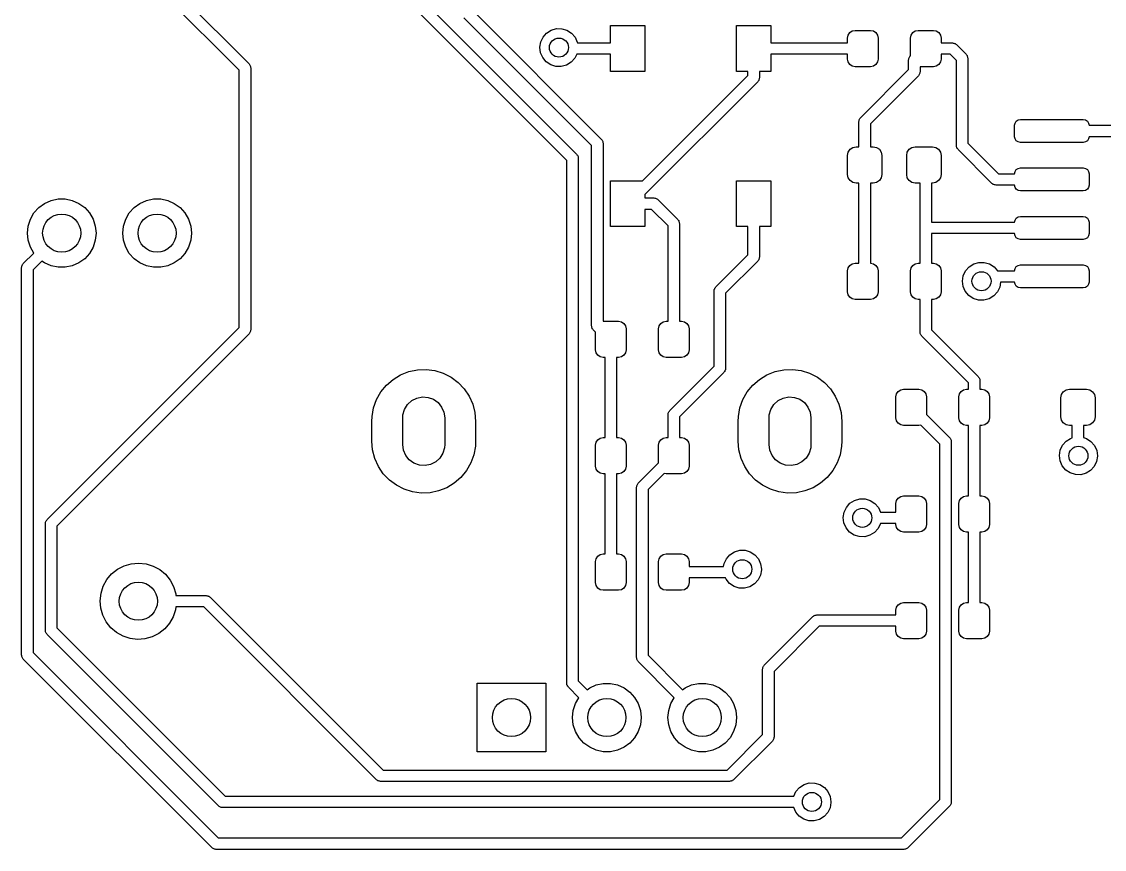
# Model space of a CAD drawing. Extents: x 74 to 208, y -143 to -31.
# Drawn here: x 97.02 to 125.39, y -143.15 to -121.47 of the extents above; entities that cross this region are included whole.
import ezdxf

# ---------------------------------------------------------------- set-up
doc = ezdxf.new("R2010")
doc.units = 0
doc.layers.add('BLACK', color=7, linetype='CONTINUOUS')

msp = doc.modelspace()

# ---------------------------------------------------------------- linework, layer by layer
at = {"layer": 'BLACK', "linetype": 'CONTINUOUS'}
for p, q in [((106.52, -119.897), (111.561, -124.938)), ((111.305, -125.106), (106.264, -120.065)), ((100.988, -120.588), (102.976, -122.576)), ((102.72, -122.744), (100.732, -120.756)), ((111.954, -124.714), (108.606, -121.366)), ((108.862, -121.197), (112.21, -124.546)), ((110.776, -121.768), (110.895, -121.692)), ((110.895, -121.692), (111.032, -121.653)), ((111.032, -121.653), (111.174, -121.654)), ((111.174, -121.654), (111.309, -121.695)), ((111.309, -121.695), (111.428, -121.772)), ((112.454, -122.024), (112.454, -121.574)), ((112.454, -121.574), (113.354, -121.574)), ((113.354, -121.574), (113.354, -122.774)), ((115.754, -122.774), (115.754, -121.574)), ((115.754, -121.574), (116.654, -121.574)), ((116.654, -121.574), (116.654, -122.024)), ((118.722, -121.758), (118.786, -121.714)), ((118.786, -121.714), (118.863, -121.699)), ((118.863, -121.699), (119.263, -121.699)), ((119.263, -121.699), (119.34, -121.714)), ((119.34, -121.714), (119.404, -121.758)), ((120.372, -121.758), (120.436, -121.714)), ((120.436, -121.714), (120.513, -121.699)), ((120.513, -121.699), (120.913, -121.699)), ((120.913, -121.699), (120.99, -121.714)), ((120.99, -121.714), (121.054, -121.758)), ((110.6, -122.142), (110.621, -122.002)), ((110.621, -122.002), (110.682, -121.874)), ((110.682, -121.874), (110.776, -121.768)), ((111.428, -121.772), (111.521, -121.879)), ((111.521, -121.879), (111.58, -122.008)), ((111.58, -122.008), (111.582, -122.024)), ((118.663, -121.899), (118.678, -121.822)), ((118.663, -122.024), (118.663, -121.899)), ((118.678, -121.822), (118.722, -121.758)), ((119.404, -121.758), (119.448, -121.822)), ((119.448, -121.822), (119.463, -121.899)), ((119.463, -121.899), (119.463, -122.449)), ((120.313, -121.899), (120.328, -121.822)), ((120.313, -122.362), (120.313, -121.899)), ((120.328, -121.822), (120.372, -121.758)), ((121.054, -121.758), (121.098, -121.822)), ((121.098, -121.822), (121.113, -121.899)), ((121.113, -121.899), (121.113, -122.024)), ((110.618, -122.283), (110.6, -122.142)), ((110.675, -122.413), (110.618, -122.283)), ((111.582, -122.024), (112.454, -122.024)), ((116.654, -122.024), (118.663, -122.024)), ((121.113, -122.024), (121.412, -122.024)), ((121.412, -122.024), (121.431, -122.029)), ((121.431, -122.029), (121.451, -122.029)), ((121.451, -122.029), (121.468, -122.039)), ((121.468, -122.039), (121.487, -122.044)), ((121.487, -122.044), (121.501, -122.058)), ((121.501, -122.058), (121.518, -122.068)), ((121.518, -122.068), (121.772, -122.322)), ((102.976, -122.576), (102.986, -122.593)), ((110.766, -122.521), (110.675, -122.413)), ((110.884, -122.6), (110.766, -122.521)), ((111.419, -122.533), (111.298, -122.607)), ((111.514, -122.428), (111.419, -122.533)), ((111.565, -122.324), (111.514, -122.428)), ((112.454, -122.324), (111.565, -122.324)), ((112.454, -122.774), (112.454, -122.324)), ((118.663, -122.324), (116.654, -122.324)), ((116.654, -122.324), (116.654, -122.774)), ((118.663, -122.449), (118.663, -122.324)), ((118.678, -122.526), (118.663, -122.449)), ((118.722, -122.59), (118.678, -122.526)), ((119.448, -122.526), (119.404, -122.59)), ((119.463, -122.449), (119.448, -122.526)), ((120.263, -122.474), (120.268, -122.455)), ((120.263, -122.721), (120.263, -122.474)), ((120.268, -122.435), (120.278, -122.418)), ((120.268, -122.455), (120.268, -122.435)), ((120.278, -122.418), (120.283, -122.399)), ((120.283, -122.399), (120.297, -122.385)), ((120.297, -122.385), (120.307, -122.368)), ((120.307, -122.368), (120.313, -122.362)), ((121.098, -122.526), (121.054, -122.59)), ((121.113, -122.449), (121.098, -122.526)), ((121.35, -122.324), (121.113, -122.324)), ((121.113, -122.324), (121.113, -122.449)), ((121.516, -122.49), (121.35, -122.324)), ((121.516, -124.714), (121.516, -122.49)), ((121.772, -122.322), (121.782, -122.339)), ((121.782, -122.339), (121.796, -122.353)), ((121.796, -122.353), (121.801, -122.372)), ((121.801, -122.372), (121.811, -122.389)), ((121.811, -122.389), (121.811, -122.409)), ((121.811, -122.409), (121.816, -122.428)), ((121.816, -122.428), (121.816, -124.652)), ((102.72, -129.478), (102.72, -122.744)), ((102.986, -122.593), (103, -122.607)), ((103, -122.607), (103.005, -122.626)), ((103.005, -122.626), (103.015, -122.643)), ((103.015, -122.643), (103.015, -122.663)), ((103.015, -122.663), (103.02, -122.682)), ((103.02, -122.682), (103.02, -129.54)), ((111.02, -122.642), (110.884, -122.6)), ((111.161, -122.645), (111.02, -122.642)), ((111.298, -122.607), (111.161, -122.645)), ((113.354, -122.774), (112.454, -122.774)), ((116.054, -122.774), (115.754, -122.774)), ((116.054, -122.876), (116.054, -122.774)), ((116.654, -122.774), (116.354, -122.774)), ((116.354, -122.774), (116.354, -122.938)), ((118.786, -122.634), (118.722, -122.59)), ((118.863, -122.649), (118.786, -122.634)), ((119.263, -122.649), (118.863, -122.649)), ((119.007, -123.977), (120.263, -122.721)), ((119.34, -122.634), (119.263, -122.649)), ((119.404, -122.59), (119.34, -122.634)), ((120.543, -122.858), (120.529, -122.872)), ((120.548, -122.839), (120.543, -122.858)), ((120.558, -122.822), (120.548, -122.839)), ((120.563, -122.783), (120.558, -122.802)), ((120.558, -122.802), (120.558, -122.822)), ((120.913, -122.649), (120.563, -122.649)), ((120.563, -122.649), (120.563, -122.783)), ((120.99, -122.634), (120.913, -122.649)), ((121.054, -122.59), (120.99, -122.634)), ((113.292, -125.638), (116.054, -122.876)), ((116.31, -123.044), (113.354, -126)), ((116.32, -123.027), (116.31, -123.044)), ((116.334, -123.013), (116.32, -123.027)), ((116.339, -122.994), (116.334, -123.013)), ((116.349, -122.977), (116.339, -122.994)), ((116.354, -122.938), (116.349, -122.957)), ((116.349, -122.957), (116.349, -122.977)), ((120.519, -122.889), (119.263, -124.145)), ((120.529, -122.872), (120.519, -122.889)), ((118.983, -124.008), (118.997, -123.994)), ((118.997, -123.994), (119.007, -123.977)), ((118.963, -124.083), (118.968, -124.064)), ((118.963, -124.747), (118.963, -124.083)), ((118.968, -124.044), (118.978, -124.027)), ((118.968, -124.064), (118.968, -124.044)), ((118.978, -124.027), (118.983, -124.008)), ((119.263, -124.145), (119.263, -124.747)), ((123.042, -124.183), (123.053, -124.126)), ((123.042, -124.483), (123.042, -124.183)), ((123.053, -124.126), (123.086, -124.077)), ((123.086, -124.077), (123.135, -124.044)), ((123.135, -124.044), (123.192, -124.033)), ((123.192, -124.033), (124.842, -124.033)), ((124.842, -124.033), (124.899, -124.044)), ((124.899, -124.044), (124.948, -124.077)), ((124.948, -124.077), (124.981, -124.126)), ((124.981, -124.126), (124.992, -124.183)), ((124.992, -124.183), (125.857, -124.183)), ((112.21, -124.546), (112.22, -124.563)), ((112.22, -124.563), (112.234, -124.577)), ((123.053, -124.54), (123.042, -124.483)), ((123.086, -124.589), (123.053, -124.54)), ((124.981, -124.54), (124.948, -124.589)), ((124.992, -124.483), (124.981, -124.54)), ((125.795, -124.483), (124.992, -124.483)), ((111.954, -129.439), (111.954, -124.714)), ((112.234, -124.577), (112.239, -124.596)), ((112.239, -124.596), (112.249, -124.613)), ((112.249, -124.613), (112.249, -124.633)), ((112.249, -124.633), (112.254, -124.652)), ((112.254, -124.652), (112.254, -129.32)), ((118.68, -124.886), (118.729, -124.813)), ((118.729, -124.813), (118.802, -124.764)), ((118.802, -124.764), (118.888, -124.747)), ((118.888, -124.747), (118.963, -124.747)), ((119.263, -124.747), (119.338, -124.747)), ((119.338, -124.747), (119.424, -124.764)), ((119.424, -124.764), (119.497, -124.813)), ((119.497, -124.813), (119.546, -124.886)), ((120.23, -124.886), (120.279, -124.813)), ((120.279, -124.813), (120.352, -124.764)), ((120.352, -124.764), (120.438, -124.747)), ((120.438, -124.747), (120.888, -124.747)), ((120.888, -124.747), (120.974, -124.764)), ((120.974, -124.764), (121.047, -124.813)), ((121.047, -124.813), (121.096, -124.886)), ((121.521, -124.733), (121.516, -124.714)), ((121.521, -124.753), (121.521, -124.733)), ((121.531, -124.77), (121.521, -124.753)), ((121.536, -124.789), (121.531, -124.77)), ((121.55, -124.803), (121.536, -124.789)), ((121.56, -124.82), (121.55, -124.803)), ((122.449, -125.709), (121.56, -124.82)), ((121.816, -124.652), (122.617, -125.453)), ((123.135, -124.622), (123.086, -124.589)), ((123.192, -124.633), (123.135, -124.622)), ((124.842, -124.633), (123.192, -124.633)), ((124.899, -124.622), (124.842, -124.633)), ((124.948, -124.589), (124.899, -124.622)), ((111.305, -138.8), (111.305, -125.106)), ((111.561, -124.938), (111.571, -124.955)), ((111.571, -124.955), (111.585, -124.969)), ((111.585, -124.969), (111.59, -124.988)), ((111.59, -124.988), (111.6, -125.005)), ((111.6, -125.005), (111.6, -125.025)), ((111.6, -125.025), (111.605, -125.044)), ((111.605, -125.044), (111.605, -138.738)), ((118.663, -124.972), (118.68, -124.886)), ((118.663, -125.472), (118.663, -124.972)), ((119.546, -124.886), (119.563, -124.972)), ((119.563, -124.972), (119.563, -125.472)), ((120.213, -124.972), (120.23, -124.886)), ((120.213, -125.472), (120.213, -124.972)), ((121.096, -124.886), (121.113, -124.972)), ((121.113, -124.972), (121.113, -125.472)), ((123.042, -125.453), (123.053, -125.396)), ((123.053, -125.396), (123.086, -125.347)), ((123.086, -125.347), (123.135, -125.314)), ((123.135, -125.314), (123.192, -125.303)), ((123.192, -125.303), (124.842, -125.303)), ((124.842, -125.303), (124.899, -125.314)), ((124.899, -125.314), (124.948, -125.347)), ((124.948, -125.347), (124.981, -125.396)), ((124.981, -125.396), (124.992, -125.453)), ((112.454, -126.838), (112.454, -125.638)), ((112.454, -125.638), (113.292, -125.638)), ((115.754, -126.838), (115.754, -125.638)), ((115.754, -125.638), (116.654, -125.638)), ((116.654, -125.638), (116.654, -126.838)), ((118.68, -125.558), (118.663, -125.472)), ((118.729, -125.631), (118.68, -125.558)), ((118.802, -125.68), (118.729, -125.631)), ((118.888, -125.697), (118.802, -125.68)), ((118.963, -125.697), (118.888, -125.697)), ((118.963, -127.795), (118.963, -125.697)), ((119.338, -125.697), (119.263, -125.697)), ((119.263, -125.697), (119.263, -127.795)), ((119.424, -125.68), (119.338, -125.697)), ((119.497, -125.631), (119.424, -125.68)), ((119.546, -125.558), (119.497, -125.631)), ((119.563, -125.472), (119.546, -125.558)), ((120.23, -125.558), (120.213, -125.472)), ((120.279, -125.631), (120.23, -125.558)), ((120.352, -125.68), (120.279, -125.631)), ((120.438, -125.697), (120.352, -125.68)), ((120.563, -125.697), (120.438, -125.697)), ((120.563, -127.795), (120.563, -125.697)), ((120.888, -125.697), (120.863, -125.697)), ((120.863, -125.697), (120.863, -126.723)), ((120.974, -125.68), (120.888, -125.697)), ((121.047, -125.631), (120.974, -125.68)), ((121.096, -125.558), (121.047, -125.631)), ((121.113, -125.472), (121.096, -125.558)), ((122.617, -125.453), (123.042, -125.453)), ((124.992, -125.453), (124.992, -125.753)), ((122.466, -125.719), (122.449, -125.709)), ((122.48, -125.733), (122.466, -125.719)), ((122.499, -125.738), (122.48, -125.733)), ((122.516, -125.748), (122.499, -125.738)), ((122.536, -125.748), (122.516, -125.748)), ((122.555, -125.753), (122.536, -125.748)), ((123.042, -125.753), (122.555, -125.753)), ((123.053, -125.81), (123.042, -125.753)), ((123.086, -125.859), (123.053, -125.81)), ((123.135, -125.892), (123.086, -125.859)), ((123.192, -125.903), (123.135, -125.892)), ((124.842, -125.903), (123.192, -125.903)), ((124.899, -125.892), (124.842, -125.903)), ((124.948, -125.859), (124.899, -125.892)), ((124.981, -125.81), (124.948, -125.859)), ((124.992, -125.753), (124.981, -125.81)), ((97.4653, -126.341), (97.6175, -126.231)), ((97.6175, -126.231), (97.7894, -126.154)), ((97.7894, -126.154), (97.9734, -126.115)), ((97.9734, -126.115), (98.1616, -126.115)), ((98.1616, -126.115), (98.3456, -126.154)), ((98.3456, -126.154), (98.5175, -126.231)), ((98.5175, -126.231), (98.6697, -126.341)), ((99.9653, -126.341), (100.117, -126.231)), ((100.117, -126.231), (100.289, -126.154)), ((100.289, -126.154), (100.473, -126.115)), ((100.473, -126.115), (100.662, -126.115)), ((100.662, -126.115), (100.846, -126.154)), ((100.846, -126.154), (101.017, -126.231)), ((101.017, -126.231), (101.17, -126.341)), ((113.354, -126), (113.354, -126.088)), ((113.354, -126.088), (113.589, -126.088)), ((113.589, -126.088), (113.608, -126.093)), ((113.608, -126.093), (113.628, -126.093)), ((113.628, -126.093), (113.645, -126.103)), ((113.645, -126.103), (113.664, -126.108)), ((113.664, -126.108), (113.678, -126.122)), ((113.678, -126.122), (113.695, -126.132)), ((113.695, -126.132), (114.215, -126.652)), ((97.2453, -126.644), (97.3394, -126.481)), ((97.3394, -126.481), (97.4653, -126.341)), ((98.6697, -126.341), (98.7956, -126.481)), ((98.7956, -126.481), (98.8897, -126.644)), ((99.7453, -126.644), (99.8394, -126.481)), ((99.8394, -126.481), (99.9653, -126.341)), ((101.17, -126.341), (101.296, -126.481)), ((101.296, -126.481), (101.39, -126.644)), ((113.527, -126.388), (113.354, -126.388)), ((113.354, -126.388), (113.354, -126.838)), ((113.959, -126.82), (113.527, -126.388)), ((97.1675, -127.01), (97.1872, -126.823)), ((97.1872, -126.823), (97.2453, -126.644)), ((98.8897, -126.644), (98.9478, -126.823)), ((98.9478, -126.823), (98.9675, -127.01)), ((99.6675, -127.01), (99.6872, -126.823)), ((99.6872, -126.823), (99.7453, -126.644)), ((101.39, -126.644), (101.448, -126.823)), ((101.448, -126.823), (101.468, -127.01)), ((113.354, -126.838), (112.454, -126.838)), ((113.959, -129.319), (113.959, -126.82)), ((114.215, -126.652), (114.225, -126.669)), ((114.225, -126.669), (114.239, -126.683)), ((114.239, -126.683), (114.244, -126.702)), ((114.244, -126.702), (114.254, -126.719)), ((114.254, -126.719), (114.254, -126.739)), ((114.254, -126.739), (114.259, -126.758)), ((114.259, -126.758), (114.259, -129.319)), ((116.054, -126.838), (115.754, -126.838)), ((116.054, -127.574), (116.054, -126.838)), ((116.654, -126.838), (116.354, -126.838)), ((116.354, -126.838), (116.354, -127.636)), ((120.863, -126.723), (123.042, -126.723)), ((123.042, -126.723), (123.053, -126.666)), ((123.053, -126.666), (123.086, -126.617)), ((123.086, -126.617), (123.135, -126.584)), ((123.135, -126.584), (123.192, -126.573)), ((123.192, -126.573), (124.842, -126.573)), ((124.842, -126.573), (124.899, -126.584)), ((124.899, -126.584), (124.948, -126.617)), ((124.948, -126.617), (124.981, -126.666)), ((124.981, -126.666), (124.992, -126.723)), ((124.992, -126.723), (124.992, -127.023)), ((97.1872, -127.197), (97.1675, -127.01)), ((98.9675, -127.01), (98.9478, -127.197)), ((99.6872, -127.197), (99.6675, -127.01)), ((101.468, -127.01), (101.448, -127.197)), ((123.042, -127.023), (120.863, -127.023)), ((120.863, -127.023), (120.863, -127.795)), ((123.053, -127.08), (123.042, -127.023)), ((123.086, -127.129), (123.053, -127.08)), ((124.981, -127.08), (124.948, -127.129)), ((124.992, -127.023), (124.981, -127.08)), ((97.2453, -127.376), (97.1872, -127.197)), ((97.3346, -127.531), (97.2453, -127.376)), ((98.8897, -127.376), (98.7956, -127.539)), ((98.9478, -127.197), (98.8897, -127.376)), ((99.7453, -127.376), (99.6872, -127.197)), ((99.8394, -127.539), (99.7453, -127.376)), ((101.39, -127.376), (101.296, -127.539)), ((101.448, -127.197), (101.39, -127.376)), ((123.135, -127.162), (123.086, -127.129)), ((123.192, -127.173), (123.135, -127.162)), ((124.842, -127.173), (123.192, -127.173)), ((124.899, -127.162), (124.842, -127.173)), ((124.948, -127.129), (124.899, -127.162)), ((97.0614, -127.804), (97.3346, -127.531)), ((98.6697, -127.679), (98.5175, -127.789)), ((98.7956, -127.539), (98.6697, -127.679)), ((99.9653, -127.679), (99.8394, -127.539)), ((100.117, -127.789), (99.9653, -127.679)), ((101.17, -127.679), (101.017, -127.789)), ((101.296, -127.539), (101.17, -127.679)), ((115.21, -128.418), (116.054, -127.574)), ((116.339, -127.692), (116.334, -127.711)), ((116.349, -127.675), (116.339, -127.692)), ((116.354, -127.636), (116.349, -127.655)), ((116.349, -127.655), (116.349, -127.675)), ((97.0175, -127.91), (97.0226, -127.891)), ((97.0175, -138.061), (97.0175, -127.91)), ((97.0226, -127.871), (97.0325, -127.854)), ((97.0226, -127.891), (97.0226, -127.871)), ((97.0325, -127.854), (97.0376, -127.835)), ((97.0376, -127.835), (97.0516, -127.821)), ((97.0516, -127.821), (97.0614, -127.804)), ((97.5496, -127.74), (97.3175, -127.972)), ((97.3175, -127.972), (97.3175, -137.999)), ((97.6175, -127.789), (97.5496, -127.74)), ((97.7894, -127.866), (97.6175, -127.789)), ((97.9734, -127.905), (97.7894, -127.866)), ((98.1616, -127.905), (97.9734, -127.905)), ((98.3456, -127.866), (98.1616, -127.905)), ((98.5175, -127.789), (98.3456, -127.866)), ((100.289, -127.866), (100.117, -127.789)), ((100.473, -127.905), (100.289, -127.866)), ((100.662, -127.905), (100.473, -127.905)), ((100.846, -127.866), (100.662, -127.905)), ((101.017, -127.789), (100.846, -127.866)), ((116.31, -127.742), (115.466, -128.586)), ((116.32, -127.725), (116.31, -127.742)), ((116.334, -127.711), (116.32, -127.725)), ((118.663, -127.995), (118.678, -127.918)), ((118.678, -127.918), (118.722, -127.854)), ((118.722, -127.854), (118.786, -127.81)), ((118.786, -127.81), (118.863, -127.795)), ((118.863, -127.795), (118.963, -127.795)), ((119.263, -127.795), (119.34, -127.81)), ((119.34, -127.81), (119.404, -127.854)), ((119.404, -127.854), (119.448, -127.918)), ((119.448, -127.918), (119.463, -127.995)), ((120.313, -127.995), (120.328, -127.918)), ((120.328, -127.918), (120.372, -127.854)), ((120.372, -127.854), (120.436, -127.81)), ((120.436, -127.81), (120.513, -127.795)), ((120.513, -127.795), (120.563, -127.795)), ((120.863, -127.795), (120.913, -127.795)), ((120.913, -127.795), (120.99, -127.81)), ((120.99, -127.81), (121.054, -127.854)), ((121.054, -127.854), (121.098, -127.918)), ((121.098, -127.918), (121.113, -127.995)), ((121.756, -127.995), (121.85, -127.889)), ((121.85, -127.889), (121.97, -127.814)), ((121.97, -127.814), (122.106, -127.775)), ((122.106, -127.775), (122.248, -127.775)), ((122.248, -127.775), (122.384, -127.816)), ((122.384, -127.816), (122.503, -127.893)), ((122.503, -127.893), (122.589, -127.993)), ((123.042, -127.993), (123.053, -127.936)), ((123.053, -127.936), (123.086, -127.887)), ((123.086, -127.887), (123.135, -127.854)), ((123.135, -127.854), (123.192, -127.843)), ((123.192, -127.843), (124.842, -127.843)), ((124.842, -127.843), (124.899, -127.854)), ((124.899, -127.854), (124.948, -127.887)), ((124.948, -127.887), (124.981, -127.936)), ((124.981, -127.936), (124.992, -127.993)), ((118.663, -128.545), (118.663, -127.995)), ((119.463, -127.995), (119.463, -128.545)), ((120.313, -128.545), (120.313, -127.995)), ((121.113, -127.995), (121.113, -128.545)), ((121.674, -128.264), (121.696, -128.124)), ((121.696, -128.124), (121.756, -127.995)), ((122.589, -127.993), (123.042, -127.993)), ((124.992, -127.993), (124.992, -128.293)), ((115.166, -128.524), (115.171, -128.505)), ((115.166, -130.494), (115.166, -128.524)), ((115.171, -128.485), (115.181, -128.468)), ((115.171, -128.505), (115.171, -128.485)), ((115.181, -128.468), (115.186, -128.449)), ((115.186, -128.449), (115.2, -128.435)), ((115.2, -128.435), (115.21, -128.418)), ((121.692, -128.404), (121.674, -128.264)), ((121.75, -128.534), (121.692, -128.404)), ((121.841, -128.643), (121.75, -128.534)), ((122.65, -128.422), (122.589, -128.55)), ((122.672, -128.293), (122.65, -128.422)), ((123.042, -128.293), (122.672, -128.293)), ((123.053, -128.35), (123.042, -128.293)), ((123.086, -128.399), (123.053, -128.35)), ((123.135, -128.432), (123.086, -128.399)), ((123.192, -128.443), (123.135, -128.432)), ((124.842, -128.443), (123.192, -128.443)), ((124.899, -128.432), (124.842, -128.443)), ((124.948, -128.399), (124.899, -128.432)), ((124.981, -128.35), (124.948, -128.399)), ((124.992, -128.293), (124.981, -128.35)), ((115.466, -128.586), (115.466, -130.556)), ((118.678, -128.622), (118.663, -128.545)), ((118.722, -128.686), (118.678, -128.622)), ((118.786, -128.73), (118.722, -128.686)), ((118.863, -128.745), (118.786, -128.73)), ((119.263, -128.745), (118.863, -128.745)), ((119.34, -128.73), (119.263, -128.745)), ((119.404, -128.686), (119.34, -128.73)), ((119.448, -128.622), (119.404, -128.686)), ((119.463, -128.545), (119.448, -128.622)), ((120.328, -128.622), (120.313, -128.545)), ((120.372, -128.686), (120.328, -128.622)), ((120.436, -128.73), (120.372, -128.686)), ((120.513, -128.745), (120.436, -128.73)), ((120.563, -128.745), (120.513, -128.745)), ((120.563, -129.603), (120.563, -128.745)), ((120.913, -128.745), (120.863, -128.745)), ((120.863, -128.745), (120.863, -129.541)), ((120.99, -128.73), (120.913, -128.745)), ((121.054, -128.686), (120.99, -128.73)), ((121.098, -128.622), (121.054, -128.686)), ((121.113, -128.545), (121.098, -128.622)), ((121.959, -128.721), (121.841, -128.643)), ((122.094, -128.764), (121.959, -128.721)), ((122.236, -128.766), (122.094, -128.764)), ((122.373, -128.729), (122.236, -128.766)), ((122.493, -128.655), (122.373, -128.729)), ((122.589, -128.55), (122.493, -128.655)), ((112.254, -129.32), (112.259, -129.319)), ((112.259, -129.319), (112.659, -129.319)), ((112.659, -129.319), (112.736, -129.334)), ((112.736, -129.334), (112.8, -129.378)), ((112.8, -129.378), (112.844, -129.442)), ((113.724, -129.442), (113.768, -129.378)), ((113.768, -129.378), (113.832, -129.334)), ((113.832, -129.334), (113.909, -129.319)), ((113.909, -129.319), (113.959, -129.319)), ((114.259, -129.319), (114.309, -129.319)), ((114.309, -129.319), (114.386, -129.334)), ((114.386, -129.334), (114.45, -129.378)), ((114.45, -129.378), (114.494, -129.442)), ((97.6839, -134.514), (102.72, -129.478)), ((102.976, -129.646), (97.94, -134.682)), ((102.986, -129.629), (102.976, -129.646)), ((103, -129.615), (102.986, -129.629)), ((103.005, -129.596), (103, -129.615)), ((103.015, -129.579), (103.005, -129.596)), ((103.02, -129.54), (103.015, -129.559)), ((103.015, -129.559), (103.015, -129.579)), ((111.959, -129.458), (111.954, -129.439)), ((111.959, -129.478), (111.959, -129.458)), ((111.969, -129.495), (111.959, -129.478)), ((111.974, -129.514), (111.969, -129.495)), ((111.988, -129.528), (111.974, -129.514)), ((111.998, -129.545), (111.988, -129.528)), ((112.059, -129.606), (111.998, -129.545)), ((112.059, -130.069), (112.059, -129.606)), ((112.844, -129.442), (112.859, -129.519)), ((112.859, -129.519), (112.859, -130.069)), ((113.709, -129.519), (113.724, -129.442)), ((113.709, -130.069), (113.709, -129.519)), ((114.494, -129.442), (114.509, -129.519)), ((114.509, -129.519), (114.509, -130.069)), ((120.568, -129.622), (120.563, -129.603)), ((120.568, -129.642), (120.568, -129.622)), ((120.578, -129.659), (120.568, -129.642)), ((120.583, -129.678), (120.578, -129.659)), ((120.597, -129.692), (120.583, -129.678)), ((120.863, -129.541), (122.089, -130.767)), ((120.607, -129.709), (120.597, -129.692)), ((121.833, -130.935), (120.607, -129.709)), ((112.074, -130.146), (112.059, -130.069)), ((112.118, -130.21), (112.074, -130.146)), ((112.182, -130.254), (112.118, -130.21)), ((112.8, -130.21), (112.736, -130.254)), ((112.844, -130.146), (112.8, -130.21)), ((112.859, -130.069), (112.844, -130.146)), ((113.724, -130.146), (113.709, -130.069)), ((113.768, -130.21), (113.724, -130.146)), ((113.832, -130.254), (113.768, -130.21)), ((114.45, -130.21), (114.386, -130.254)), ((114.494, -130.146), (114.45, -130.21)), ((114.509, -130.069), (114.494, -130.146)), ((112.259, -130.269), (112.182, -130.254)), ((112.309, -130.269), (112.259, -130.269)), ((112.309, -132.367), (112.309, -130.269)), ((112.659, -130.269), (112.609, -130.269)), ((112.609, -130.269), (112.609, -132.367)), ((112.736, -130.254), (112.659, -130.269)), ((113.909, -130.269), (113.832, -130.254)), ((114.309, -130.269), (113.909, -130.269)), ((114.003, -131.657), (115.166, -130.494)), ((114.386, -130.254), (114.309, -130.269)), ((106.754, -130.841), (106.95, -130.722)), ((106.95, -130.722), (107.164, -130.637)), ((107.164, -130.637), (107.389, -130.59)), ((107.389, -130.59), (107.619, -130.582)), ((107.619, -130.582), (107.847, -130.612)), ((107.847, -130.612), (108.067, -130.68)), ((108.067, -130.68), (108.272, -130.784)), ((108.272, -130.784), (108.456, -130.921)), ((115.422, -130.662), (114.259, -131.825)), ((115.432, -130.645), (115.422, -130.662)), ((115.446, -130.631), (115.432, -130.645)), ((115.451, -130.612), (115.446, -130.631)), ((115.461, -130.595), (115.451, -130.612)), ((115.466, -130.556), (115.461, -130.575)), ((115.461, -130.575), (115.461, -130.595)), ((116.354, -130.841), (116.55, -130.722)), ((116.55, -130.722), (116.764, -130.637)), ((116.764, -130.637), (116.989, -130.59)), ((116.989, -130.59), (117.219, -130.582)), ((117.219, -130.582), (117.447, -130.612)), ((117.447, -130.612), (117.667, -130.68)), ((117.667, -130.68), (117.872, -130.784)), ((117.872, -130.784), (118.056, -130.921)), ((122.089, -130.767), (122.099, -130.784)), ((122.099, -130.784), (122.113, -130.798)), ((122.113, -130.798), (122.118, -130.817)), ((106.434, -131.17), (106.58, -130.992)), ((106.58, -130.992), (106.754, -130.841)), ((108.456, -130.921), (108.615, -131.088)), ((108.615, -131.088), (108.743, -131.279)), ((116.034, -131.17), (116.18, -130.992)), ((116.18, -130.992), (116.354, -130.841)), ((118.056, -130.921), (118.215, -131.088)), ((118.215, -131.088), (118.343, -131.279)), ((120.056, -131.112), (120.133, -131.097)), ((120.133, -131.097), (120.533, -131.097)), ((120.533, -131.097), (120.61, -131.112)), ((121.706, -131.112), (121.783, -131.097)), ((121.783, -131.097), (121.833, -131.097)), ((121.833, -131.097), (121.833, -130.935)), ((122.118, -130.817), (122.128, -130.834)), ((122.128, -130.834), (122.128, -130.854)), ((122.128, -130.854), (122.133, -130.873)), ((122.133, -130.873), (122.133, -131.097)), ((122.133, -131.097), (122.183, -131.097)), ((122.183, -131.097), (122.26, -131.112)), ((124.39, -131.114), (124.476, -131.097)), ((124.476, -131.097), (124.926, -131.097)), ((124.926, -131.097), (125.012, -131.114)), ((106.242, -131.586), (106.32, -131.37)), ((106.32, -131.37), (106.434, -131.17)), ((107.241, -131.398), (107.374, -131.331)), ((107.374, -131.331), (107.52, -131.301)), ((107.52, -131.301), (107.669, -131.312)), ((107.669, -131.312), (107.81, -131.363)), ((107.81, -131.363), (107.932, -131.449)), ((108.743, -131.279), (108.838, -131.488)), ((115.842, -131.586), (115.92, -131.37)), ((115.92, -131.37), (116.034, -131.17)), ((116.841, -131.398), (116.974, -131.331)), ((116.974, -131.331), (117.12, -131.301)), ((117.12, -131.301), (117.269, -131.312)), ((117.269, -131.312), (117.41, -131.363)), ((117.41, -131.363), (117.532, -131.449)), ((118.343, -131.279), (118.438, -131.488)), ((119.933, -131.297), (119.948, -131.22)), ((119.933, -131.847), (119.933, -131.297)), ((119.948, -131.22), (119.992, -131.156)), ((119.992, -131.156), (120.056, -131.112)), ((120.61, -131.112), (120.674, -131.156)), ((120.674, -131.156), (120.718, -131.22)), ((120.718, -131.22), (120.733, -131.297)), ((120.733, -131.297), (120.733, -131.76)), ((121.583, -131.297), (121.598, -131.22)), ((121.583, -131.847), (121.583, -131.297)), ((121.598, -131.22), (121.642, -131.156)), ((121.642, -131.156), (121.706, -131.112)), ((122.26, -131.112), (122.324, -131.156)), ((122.324, -131.156), (122.368, -131.22)), ((122.368, -131.22), (122.383, -131.297)), ((122.383, -131.297), (122.383, -131.847)), ((124.251, -131.322), (124.268, -131.236)), ((124.251, -131.822), (124.251, -131.322)), ((124.268, -131.236), (124.317, -131.163)), ((124.317, -131.163), (124.39, -131.114)), ((125.012, -131.114), (125.085, -131.163)), ((125.085, -131.163), (125.134, -131.236)), ((125.134, -131.236), (125.151, -131.322)), ((125.151, -131.322), (125.151, -131.822)), ((106.201, -131.812), (106.242, -131.586)), ((107.011, -131.77), (107.053, -131.626)), ((107.053, -131.626), (107.131, -131.499)), ((107.131, -131.499), (107.241, -131.398)), ((107.932, -131.449), (108.025, -131.565)), ((108.025, -131.565), (108.085, -131.702)), ((108.838, -131.488), (108.896, -131.711)), ((113.993, -131.674), (114.003, -131.657)), ((115.801, -131.812), (115.842, -131.586)), ((116.611, -131.77), (116.653, -131.626)), ((116.653, -131.626), (116.731, -131.499)), ((116.731, -131.499), (116.841, -131.398)), ((117.532, -131.449), (117.625, -131.565)), ((117.625, -131.565), (117.685, -131.702)), ((118.438, -131.488), (118.496, -131.711)), ((106.195, -131.94), (106.201, -131.812)), ((106.195, -132.46), (106.195, -131.94)), ((107.005, -131.85), (107.011, -131.77)), ((107.005, -132.55), (107.005, -131.85)), ((108.085, -131.702), (108.105, -131.85)), ((108.105, -131.85), (108.105, -132.55)), ((108.896, -131.711), (108.915, -131.94)), ((108.915, -131.94), (108.915, -132.46)), ((113.959, -131.763), (113.964, -131.744)), ((113.959, -132.367), (113.959, -131.763)), ((113.964, -131.724), (113.974, -131.707)), ((113.964, -131.744), (113.964, -131.724)), ((113.974, -131.707), (113.979, -131.688)), ((113.979, -131.688), (113.993, -131.674)), ((114.259, -131.825), (114.259, -132.367)), ((115.795, -131.94), (115.801, -131.812)), ((115.795, -132.46), (115.795, -131.94)), ((116.605, -131.85), (116.611, -131.77)), ((116.605, -132.55), (116.605, -131.85)), ((117.685, -131.702), (117.705, -131.85)), ((117.705, -131.85), (117.705, -132.55)), ((118.496, -131.711), (118.515, -131.94)), ((118.515, -131.94), (118.515, -132.46)), ((119.948, -131.924), (119.933, -131.847)), ((119.992, -131.988), (119.948, -131.924)), ((120.733, -131.76), (121.339, -132.366)), ((121.598, -131.924), (121.583, -131.847)), ((121.642, -131.988), (121.598, -131.924)), ((122.368, -131.924), (122.324, -131.988)), ((122.383, -131.847), (122.368, -131.924)), ((124.268, -131.908), (124.251, -131.822)), ((124.317, -131.981), (124.268, -131.908)), ((125.134, -131.908), (125.085, -131.981)), ((125.151, -131.822), (125.134, -131.908)), ((120.056, -132.032), (119.992, -131.988)), ((120.133, -132.047), (120.056, -132.032)), ((120.533, -132.047), (120.133, -132.047)), ((120.585, -132.037), (120.533, -132.047)), ((121.083, -132.534), (120.585, -132.037)), ((121.706, -132.032), (121.642, -131.988)), ((121.783, -132.047), (121.706, -132.032)), ((121.833, -132.047), (121.783, -132.047)), ((121.833, -133.891), (121.833, -132.047)), ((122.183, -132.047), (122.133, -132.047)), ((122.133, -132.047), (122.133, -133.891)), ((122.26, -132.032), (122.183, -132.047)), ((122.324, -131.988), (122.26, -132.032)), ((124.39, -132.03), (124.317, -131.981)), ((124.476, -132.047), (124.39, -132.03)), ((124.551, -132.047), (124.476, -132.047)), ((124.551, -132.374), (124.551, -132.047)), ((124.926, -132.047), (124.851, -132.047)), ((124.851, -132.047), (124.851, -132.366)), ((125.012, -132.03), (124.926, -132.047)), ((125.085, -131.981), (125.012, -132.03)), ((106.214, -132.689), (106.195, -132.46)), ((108.915, -132.46), (108.909, -132.588)), ((112.059, -132.567), (112.074, -132.49)), ((112.074, -132.49), (112.118, -132.426)), ((112.118, -132.426), (112.182, -132.382)), ((112.182, -132.382), (112.259, -132.367)), ((112.259, -132.367), (112.309, -132.367)), ((112.609, -132.367), (112.659, -132.367)), ((112.659, -132.367), (112.736, -132.382)), ((112.736, -132.382), (112.8, -132.426)), ((112.8, -132.426), (112.844, -132.49)), ((112.844, -132.49), (112.859, -132.567)), ((113.709, -132.567), (113.724, -132.49)), ((113.724, -132.49), (113.768, -132.426)), ((113.768, -132.426), (113.832, -132.382)), ((113.832, -132.382), (113.909, -132.367)), ((113.909, -132.367), (113.959, -132.367)), ((114.259, -132.367), (114.309, -132.367)), ((114.309, -132.367), (114.386, -132.382)), ((114.386, -132.382), (114.45, -132.426)), ((114.45, -132.426), (114.494, -132.49)), ((114.494, -132.49), (114.509, -132.567)), ((115.814, -132.689), (115.795, -132.46)), ((118.515, -132.46), (118.509, -132.588)), ((121.339, -132.366), (121.349, -132.383)), ((121.349, -132.383), (121.363, -132.397)), ((121.363, -132.397), (121.368, -132.416)), ((121.368, -132.416), (121.378, -132.433)), ((121.378, -132.433), (121.378, -132.453)), ((121.378, -132.453), (121.383, -132.472)), ((121.383, -132.472), (121.383, -141.911)), ((124.296, -132.567), (124.39, -132.461)), ((124.39, -132.461), (124.51, -132.386)), ((124.51, -132.386), (124.551, -132.374)), ((124.851, -132.366), (124.924, -132.388)), ((124.924, -132.388), (125.043, -132.465)), ((125.043, -132.465), (125.135, -132.573)), ((106.272, -132.912), (106.214, -132.689)), ((107.025, -132.698), (107.005, -132.55)), ((107.085, -132.835), (107.025, -132.698)), ((108.057, -132.774), (107.979, -132.901)), ((108.099, -132.63), (108.057, -132.774)), ((108.105, -132.55), (108.099, -132.63)), ((108.909, -132.588), (108.868, -132.814)), ((112.059, -133.117), (112.059, -132.567)), ((112.859, -132.567), (112.859, -133.117)), ((113.709, -133.03), (113.709, -132.567)), ((114.509, -132.567), (114.509, -133.117)), ((115.872, -132.912), (115.814, -132.689)), ((116.625, -132.698), (116.605, -132.55)), ((116.685, -132.835), (116.625, -132.698)), ((117.657, -132.774), (117.579, -132.901)), ((117.699, -132.63), (117.657, -132.774)), ((117.705, -132.55), (117.699, -132.63)), ((118.509, -132.588), (118.468, -132.814)), ((121.083, -141.849), (121.083, -132.534)), ((124.214, -132.836), (124.236, -132.696)), ((124.236, -132.696), (124.296, -132.567)), ((125.135, -132.573), (125.194, -132.702)), ((125.194, -132.702), (125.214, -132.842)), ((106.367, -133.121), (106.272, -132.912)), ((107.178, -132.951), (107.085, -132.835)), ((107.3, -133.037), (107.178, -132.951)), ((107.441, -133.088), (107.3, -133.037)), ((107.736, -133.069), (107.59, -133.099)), ((107.869, -133.002), (107.736, -133.069)), ((107.979, -132.901), (107.869, -133.002)), ((108.79, -133.03), (108.676, -133.23)), ((108.868, -132.814), (108.79, -133.03)), ((113.178, -133.561), (113.709, -133.03)), ((115.967, -133.121), (115.872, -132.912)), ((116.778, -132.951), (116.685, -132.835)), ((116.9, -133.037), (116.778, -132.951)), ((117.041, -133.088), (116.9, -133.037)), ((117.336, -133.069), (117.19, -133.099)), ((117.469, -133.002), (117.336, -133.069)), ((117.579, -132.901), (117.469, -133.002)), ((118.39, -133.03), (118.276, -133.23)), ((118.468, -132.814), (118.39, -133.03)), ((124.232, -132.976), (124.214, -132.836)), ((124.29, -133.106), (124.232, -132.976)), ((125.19, -132.994), (125.129, -133.122)), ((125.214, -132.854), (125.19, -132.994)), ((125.214, -132.842), (125.214, -132.854)), ((106.495, -133.312), (106.367, -133.121)), ((106.654, -133.479), (106.495, -133.312)), ((107.59, -133.099), (107.441, -133.088)), ((108.676, -133.23), (108.53, -133.408)), ((112.074, -133.194), (112.059, -133.117)), ((112.118, -133.258), (112.074, -133.194)), ((112.182, -133.302), (112.118, -133.258)), ((112.259, -133.317), (112.182, -133.302)), ((112.309, -133.317), (112.259, -133.317)), ((112.309, -135.415), (112.309, -133.317)), ((112.659, -133.317), (112.609, -133.317)), ((112.609, -133.317), (112.609, -135.415)), ((112.736, -133.302), (112.659, -133.317)), ((112.8, -133.258), (112.736, -133.302)), ((112.844, -133.194), (112.8, -133.258)), ((112.859, -133.117), (112.844, -133.194)), ((113.857, -133.307), (113.434, -133.729)), ((113.909, -133.317), (113.857, -133.307)), ((114.309, -133.317), (113.909, -133.317)), ((114.386, -133.302), (114.309, -133.317)), ((114.45, -133.258), (114.386, -133.302)), ((114.494, -133.194), (114.45, -133.258)), ((114.509, -133.117), (114.494, -133.194)), ((116.095, -133.312), (115.967, -133.121)), ((116.254, -133.479), (116.095, -133.312)), ((117.19, -133.099), (117.041, -133.088)), ((118.276, -133.23), (118.13, -133.408)), ((124.381, -133.215), (124.29, -133.106)), ((124.499, -133.293), (124.381, -133.215)), ((124.634, -133.336), (124.499, -133.293)), ((124.776, -133.338), (124.634, -133.336)), ((124.913, -133.301), (124.776, -133.338)), ((125.033, -133.227), (124.913, -133.301)), ((125.129, -133.122), (125.033, -133.227)), ((106.838, -133.616), (106.654, -133.479)), ((107.043, -133.72), (106.838, -133.616)), ((108.356, -133.559), (108.16, -133.678)), ((108.53, -133.408), (108.356, -133.559)), ((113.134, -133.667), (113.139, -133.648)), ((113.139, -133.628), (113.149, -133.611)), ((113.139, -133.648), (113.139, -133.628)), ((113.149, -133.611), (113.154, -133.592)), ((113.154, -133.592), (113.168, -133.578)), ((113.168, -133.578), (113.178, -133.561)), ((116.438, -133.616), (116.254, -133.479)), ((116.643, -133.72), (116.438, -133.616)), ((117.956, -133.559), (117.76, -133.678)), ((118.13, -133.408), (117.956, -133.559)), ((107.263, -133.788), (107.043, -133.72)), ((107.491, -133.818), (107.263, -133.788)), ((107.721, -133.81), (107.491, -133.818)), ((107.946, -133.763), (107.721, -133.81)), ((108.16, -133.678), (107.946, -133.763)), ((113.134, -138.129), (113.134, -133.667)), ((113.434, -133.729), (113.434, -138.067)), ((116.863, -133.788), (116.643, -133.72)), ((117.091, -133.818), (116.863, -133.788)), ((117.321, -133.81), (117.091, -133.818)), ((117.546, -133.763), (117.321, -133.81)), ((117.76, -133.678), (117.546, -133.763)), ((119.992, -133.95), (120.056, -133.906)), ((120.056, -133.906), (120.133, -133.891)), ((120.133, -133.891), (120.533, -133.891)), ((120.533, -133.891), (120.61, -133.906)), ((120.61, -133.906), (120.674, -133.95)), ((121.642, -133.95), (121.706, -133.906)), ((121.706, -133.906), (121.783, -133.891)), ((121.783, -133.891), (121.833, -133.891)), ((122.133, -133.891), (122.183, -133.891)), ((122.183, -133.891), (122.26, -133.906)), ((122.26, -133.906), (122.324, -133.95)), ((118.572, -134.321), (118.632, -134.193)), ((118.632, -134.193), (118.726, -134.087)), ((118.726, -134.087), (118.846, -134.011)), ((118.846, -134.011), (118.982, -133.972)), ((118.982, -133.972), (119.124, -133.973)), ((119.124, -133.973), (119.26, -134.014)), ((119.26, -134.014), (119.378, -134.091)), ((119.378, -134.091), (119.471, -134.198)), ((119.471, -134.198), (119.525, -134.318)), ((119.933, -134.091), (119.948, -134.014)), ((119.933, -134.318), (119.933, -134.091)), ((119.948, -134.014), (119.992, -133.95)), ((120.674, -133.95), (120.718, -134.014)), ((120.718, -134.014), (120.733, -134.091)), ((120.733, -134.091), (120.733, -134.641)), ((121.583, -134.091), (121.598, -134.014)), ((121.583, -134.641), (121.583, -134.091)), ((121.598, -134.014), (121.642, -133.95)), ((122.324, -133.95), (122.368, -134.014)), ((122.368, -134.014), (122.383, -134.091)), ((122.383, -134.091), (122.383, -134.641)), ((118.55, -134.461), (118.572, -134.321)), ((118.568, -134.602), (118.55, -134.461)), ((119.525, -134.318), (119.933, -134.318)), ((97.64, -134.62), (97.6451, -134.601)), ((97.64, -137.414), (97.64, -134.62)), ((97.6451, -134.581), (97.655, -134.564)), ((97.6451, -134.601), (97.6451, -134.581)), ((97.655, -134.564), (97.6601, -134.545)), ((97.6601, -134.545), (97.6741, -134.531)), ((97.6741, -134.531), (97.6839, -134.514)), ((97.94, -134.682), (97.94, -137.352)), ((118.625, -134.732), (118.568, -134.602)), ((118.717, -134.84), (118.625, -134.732)), ((119.464, -134.747), (119.369, -134.852)), ((119.526, -134.62), (119.464, -134.747)), ((119.933, -134.618), (119.526, -134.618)), ((119.526, -134.618), (119.526, -134.62)), ((119.933, -134.641), (119.933, -134.618)), ((119.948, -134.718), (119.933, -134.641)), ((119.992, -134.782), (119.948, -134.718)), ((120.056, -134.826), (119.992, -134.782)), ((120.674, -134.782), (120.61, -134.826)), ((120.718, -134.718), (120.674, -134.782)), ((120.733, -134.641), (120.718, -134.718)), ((121.598, -134.718), (121.583, -134.641)), ((121.642, -134.782), (121.598, -134.718)), ((121.706, -134.826), (121.642, -134.782)), ((122.324, -134.782), (122.26, -134.826)), ((122.368, -134.718), (122.324, -134.782)), ((122.383, -134.641), (122.368, -134.718)), ((118.835, -134.919), (118.717, -134.84)), ((118.97, -134.961), (118.835, -134.919)), ((119.112, -134.964), (118.97, -134.961)), ((119.248, -134.926), (119.112, -134.964)), ((119.369, -134.852), (119.248, -134.926)), ((120.133, -134.841), (120.056, -134.826)), ((120.533, -134.841), (120.133, -134.841)), ((120.61, -134.826), (120.533, -134.841)), ((121.783, -134.841), (121.706, -134.826)), ((121.833, -134.841), (121.783, -134.841)), ((121.833, -136.685), (121.833, -134.841)), ((122.183, -134.841), (122.133, -134.841)), ((122.133, -134.841), (122.133, -136.685)), ((122.26, -134.826), (122.183, -134.841)), ((115.7, -135.357), (115.837, -135.318)), ((115.837, -135.318), (115.978, -135.319)), ((115.978, -135.319), (116.114, -135.36)), ((112.059, -135.615), (112.074, -135.538)), ((112.059, -136.165), (112.059, -135.615)), ((112.074, -135.538), (112.118, -135.474)), ((112.118, -135.474), (112.182, -135.43)), ((112.182, -135.43), (112.259, -135.415)), ((112.259, -135.415), (112.309, -135.415)), ((112.609, -135.415), (112.659, -135.415)), ((112.659, -135.415), (112.736, -135.43)), ((112.736, -135.43), (112.8, -135.474)), ((112.8, -135.474), (112.844, -135.538)), ((112.844, -135.538), (112.859, -135.615)), ((112.859, -135.615), (112.859, -136.165)), ((113.709, -135.615), (113.724, -135.538)), ((113.709, -136.165), (113.709, -135.615)), ((113.724, -135.538), (113.768, -135.474)), ((113.768, -135.474), (113.832, -135.43)), ((113.832, -135.43), (113.909, -135.415)), ((113.909, -135.415), (114.309, -135.415)), ((114.309, -135.415), (114.386, -135.43)), ((114.386, -135.43), (114.45, -135.474)), ((114.45, -135.474), (114.494, -135.538)), ((114.494, -135.538), (114.509, -135.615)), ((114.509, -135.615), (114.509, -135.74)), ((115.426, -135.668), (115.487, -135.539)), ((115.487, -135.539), (115.58, -135.433)), ((115.58, -135.433), (115.7, -135.357)), ((116.114, -135.36), (116.233, -135.437)), ((116.233, -135.437), (116.326, -135.544)), ((116.326, -135.544), (116.384, -135.673)), ((99.3763, -135.938), (99.5284, -135.815)), ((99.5284, -135.815), (99.7014, -135.725)), ((99.7014, -135.725), (99.8886, -135.67)), ((99.8886, -135.67), (100.083, -135.652)), ((100.083, -135.652), (100.277, -135.672)), ((100.277, -135.672), (100.464, -135.73)), ((100.464, -135.73), (100.635, -135.823)), ((100.635, -135.823), (100.786, -135.947)), ((114.509, -135.74), (115.415, -135.74)), ((115.415, -135.74), (115.426, -135.668)), ((116.404, -135.826), (116.381, -135.966)), ((116.384, -135.673), (116.404, -135.814)), ((116.404, -135.814), (116.404, -135.826)), ((99.1569, -136.258), (99.2509, -136.087)), ((99.2509, -136.087), (99.3763, -135.938)), ((100.786, -135.947), (100.909, -136.099)), ((100.909, -136.099), (101.001, -136.271)), ((112.074, -136.242), (112.059, -136.165)), ((112.859, -136.165), (112.844, -136.242)), ((113.724, -136.242), (113.709, -136.165)), ((114.509, -136.165), (114.494, -136.242)), ((115.463, -136.04), (114.509, -136.04)), ((114.509, -136.04), (114.509, -136.165)), ((115.48, -136.078), (115.463, -136.04)), ((115.571, -136.187), (115.48, -136.078)), ((115.689, -136.265), (115.571, -136.187)), ((116.224, -136.198), (116.103, -136.273)), ((116.319, -136.093), (116.224, -136.198)), ((116.381, -135.966), (116.319, -136.093)), ((99.0761, -136.638), (99.0979, -136.444)), ((99.0979, -136.444), (99.1569, -136.258)), ((101.001, -136.271), (101.057, -136.458)), ((101.057, -136.458), (101.061, -136.502)), ((112.118, -136.306), (112.074, -136.242)), ((112.182, -136.35), (112.118, -136.306)), ((112.259, -136.365), (112.182, -136.35)), ((112.659, -136.365), (112.259, -136.365)), ((112.736, -136.35), (112.659, -136.365)), ((112.8, -136.306), (112.736, -136.35)), ((112.844, -136.242), (112.8, -136.306)), ((113.768, -136.306), (113.724, -136.242)), ((113.832, -136.35), (113.768, -136.306)), ((113.909, -136.365), (113.832, -136.35)), ((114.309, -136.365), (113.909, -136.365)), ((114.386, -136.35), (114.309, -136.365)), ((114.45, -136.306), (114.386, -136.35)), ((114.494, -136.242), (114.45, -136.306)), ((115.825, -136.307), (115.689, -136.265)), ((115.966, -136.31), (115.825, -136.307)), ((116.103, -136.273), (115.966, -136.31)), ((99.0924, -136.833), (99.0761, -136.638)), ((101.061, -136.502), (101.854, -136.502)), ((101.854, -136.502), (101.873, -136.507)), ((101.873, -136.507), (101.893, -136.507)), ((101.893, -136.507), (101.91, -136.517)), ((101.91, -136.517), (101.929, -136.522)), ((101.929, -136.522), (101.943, -136.536)), ((101.943, -136.536), (101.96, -136.546)), ((101.96, -136.546), (106.488, -141.074)), ((119.948, -136.808), (119.992, -136.744)), ((119.992, -136.744), (120.056, -136.7)), ((120.056, -136.7), (120.133, -136.685)), ((120.133, -136.685), (120.533, -136.685)), ((120.533, -136.685), (120.61, -136.7)), ((120.61, -136.7), (120.674, -136.744)), ((120.674, -136.744), (120.718, -136.808)), ((121.598, -136.808), (121.642, -136.744)), ((121.642, -136.744), (121.706, -136.7)), ((121.706, -136.7), (121.783, -136.685)), ((121.783, -136.685), (121.833, -136.685)), ((122.133, -136.685), (122.183, -136.685)), ((122.183, -136.685), (122.26, -136.7)), ((122.26, -136.7), (122.324, -136.744)), ((122.324, -136.744), (122.368, -136.808)), ((99.1462, -137.02), (99.0924, -136.833)), ((99.2354, -137.194), (99.1462, -137.02)), ((101.051, -136.874), (100.99, -137.059)), ((101.06, -136.802), (101.051, -136.874)), ((101.792, -136.802), (101.06, -136.802)), ((106.32, -141.33), (101.792, -136.802)), ((116.48, -138.324), (117.75, -137.054)), ((117.75, -137.054), (117.767, -137.044)), ((117.767, -137.044), (117.781, -137.03)), ((117.781, -137.03), (117.8, -137.025)), ((117.8, -137.025), (117.817, -137.015)), ((117.817, -137.015), (117.837, -137.015)), ((117.837, -137.015), (117.856, -137.01)), ((117.856, -137.01), (119.933, -137.01)), ((119.933, -136.885), (119.948, -136.808)), ((119.933, -137.01), (119.933, -136.885)), ((120.718, -136.808), (120.733, -136.885)), ((120.733, -136.885), (120.733, -137.435)), ((121.583, -136.885), (121.598, -136.808)), ((121.583, -137.435), (121.583, -136.885)), ((122.368, -136.808), (122.383, -136.885)), ((122.383, -136.885), (122.383, -137.435)), ((99.3567, -137.347), (99.2354, -137.194)), ((100.893, -137.228), (100.766, -137.376)), ((100.99, -137.059), (100.893, -137.228)), ((117.918, -137.31), (116.736, -138.492)), ((119.933, -137.31), (117.918, -137.31)), ((119.933, -137.435), (119.933, -137.31)), ((97.6451, -137.433), (97.64, -137.414)), ((97.6451, -137.453), (97.6451, -137.433)), ((97.655, -137.47), (97.6451, -137.453)), ((97.6601, -137.489), (97.655, -137.47)), ((97.6741, -137.503), (97.6601, -137.489)), ((97.6839, -137.52), (97.6741, -137.503)), ((102.18, -142.016), (97.6839, -137.52)), ((97.94, -137.352), (102.348, -141.76)), ((99.5053, -137.473), (99.3567, -137.347)), ((99.6757, -137.568), (99.5053, -137.473)), ((99.8613, -137.629), (99.6757, -137.568)), ((100.438, -137.584), (100.25, -137.637)), ((100.612, -137.496), (100.438, -137.584)), ((100.766, -137.376), (100.612, -137.496)), ((119.948, -137.512), (119.933, -137.435)), ((119.992, -137.576), (119.948, -137.512)), ((120.056, -137.62), (119.992, -137.576)), ((120.133, -137.635), (120.056, -137.62)), ((120.61, -137.62), (120.533, -137.635)), ((120.674, -137.576), (120.61, -137.62)), ((120.718, -137.512), (120.674, -137.576)), ((120.733, -137.435), (120.718, -137.512)), ((121.598, -137.512), (121.583, -137.435)), ((121.642, -137.576), (121.598, -137.512)), ((121.706, -137.62), (121.642, -137.576)), ((121.783, -137.635), (121.706, -137.62)), ((122.26, -137.62), (122.183, -137.635)), ((122.324, -137.576), (122.26, -137.62)), ((122.368, -137.512), (122.324, -137.576)), ((122.383, -137.435), (122.368, -137.512)), ((100.055, -137.652), (99.8613, -137.629)), ((100.25, -137.637), (100.055, -137.652)), ((120.533, -137.635), (120.133, -137.635)), ((122.183, -137.635), (121.783, -137.635)), ((97.0226, -138.081), (97.0175, -138.061)), ((97.0226, -138.1), (97.0226, -138.081)), ((97.0325, -138.117), (97.0226, -138.1)), ((97.0376, -138.136), (97.0325, -138.117)), ((97.0516, -138.15), (97.0376, -138.136)), ((97.0614, -138.168), (97.0516, -138.15)), ((102.002, -143.108), (97.0614, -138.168)), ((97.3175, -137.999), (102.17, -142.852)), ((113.139, -138.148), (113.134, -138.129)), ((113.139, -138.168), (113.139, -138.148)), ((113.149, -138.185), (113.139, -138.168)), ((113.154, -138.204), (113.149, -138.185)), ((113.434, -138.067), (114.337, -138.97)), ((113.168, -138.218), (113.154, -138.204)), ((113.178, -138.235), (113.168, -138.218)), ((114.122, -139.179), (113.178, -138.235)), ((116.436, -138.43), (116.441, -138.411)), ((116.436, -140.146), (116.436, -138.43)), ((116.441, -138.391), (116.451, -138.374)), ((116.441, -138.411), (116.441, -138.391)), ((116.451, -138.374), (116.456, -138.355)), ((116.456, -138.355), (116.47, -138.341)), ((116.47, -138.341), (116.48, -138.324)), ((111.605, -138.738), (111.837, -138.97)), ((116.736, -138.492), (116.736, -140.208)), ((108.955, -140.6), (108.955, -138.8)), ((108.955, -138.8), (110.755, -138.8)), ((110.755, -138.8), (110.755, -140.6)), ((111.31, -138.819), (111.305, -138.8)), ((111.31, -138.839), (111.31, -138.819)), ((111.32, -138.856), (111.31, -138.839)), ((111.325, -138.875), (111.32, -138.856)), ((111.339, -138.889), (111.325, -138.875)), ((111.349, -138.906), (111.339, -138.889)), ((111.622, -139.179), (111.349, -138.906)), ((111.837, -138.97), (111.905, -138.921)), ((111.905, -138.921), (112.077, -138.844)), ((112.077, -138.844), (112.261, -138.805)), ((112.261, -138.805), (112.449, -138.805)), ((112.449, -138.805), (112.633, -138.844)), ((112.633, -138.844), (112.805, -138.921)), ((112.805, -138.921), (112.957, -139.031)), ((112.957, -139.031), (113.083, -139.171)), ((114.337, -138.97), (114.405, -138.921)), ((114.405, -138.921), (114.577, -138.844)), ((114.577, -138.844), (114.761, -138.805)), ((114.761, -138.805), (114.949, -138.805)), ((114.949, -138.805), (115.133, -138.844)), ((115.133, -138.844), (115.305, -138.921)), ((115.305, -138.921), (115.457, -139.031)), ((115.457, -139.031), (115.583, -139.171)), ((111.533, -139.334), (111.622, -139.179)), ((113.083, -139.171), (113.177, -139.334)), ((114.033, -139.334), (114.122, -139.179)), ((115.583, -139.171), (115.677, -139.334)), ((111.455, -139.7), (111.475, -139.513)), ((111.475, -139.513), (111.533, -139.334)), ((113.177, -139.334), (113.235, -139.513)), ((113.235, -139.513), (113.255, -139.7)), ((113.955, -139.7), (113.975, -139.513)), ((113.975, -139.513), (114.033, -139.334)), ((115.677, -139.334), (115.735, -139.513)), ((115.735, -139.513), (115.755, -139.7)), ((111.475, -139.887), (111.455, -139.7)), ((111.533, -140.066), (111.475, -139.887)), ((113.235, -139.887), (113.177, -140.066)), ((113.255, -139.7), (113.235, -139.887)), ((113.975, -139.887), (113.955, -139.7)), ((114.033, -140.066), (113.975, -139.887)), ((115.735, -139.887), (115.677, -140.066)), ((115.755, -139.7), (115.735, -139.887)), ((111.627, -140.229), (111.533, -140.066)), ((113.177, -140.066), (113.083, -140.229)), ((114.127, -140.229), (114.033, -140.066)), ((115.508, -141.074), (116.436, -140.146)), ((115.677, -140.066), (115.583, -140.229)), ((111.753, -140.369), (111.627, -140.229)), ((111.905, -140.479), (111.753, -140.369)), ((112.957, -140.369), (112.805, -140.479)), ((113.083, -140.229), (112.957, -140.369)), ((114.253, -140.369), (114.127, -140.229)), ((114.405, -140.479), (114.253, -140.369)), ((115.457, -140.369), (115.305, -140.479)), ((115.583, -140.229), (115.457, -140.369)), ((116.692, -140.314), (115.676, -141.33)), ((116.702, -140.297), (116.692, -140.314)), ((116.716, -140.283), (116.702, -140.297)), ((116.721, -140.264), (116.716, -140.283)), ((116.731, -140.247), (116.721, -140.264)), ((116.736, -140.208), (116.731, -140.227)), ((116.731, -140.227), (116.731, -140.247)), ((110.755, -140.6), (108.955, -140.6)), ((112.077, -140.556), (111.905, -140.479)), ((112.261, -140.595), (112.077, -140.556)), ((112.449, -140.595), (112.261, -140.595)), ((112.633, -140.556), (112.449, -140.595)), ((112.805, -140.479), (112.633, -140.556)), ((114.577, -140.556), (114.405, -140.479)), ((114.761, -140.595), (114.577, -140.556)), ((114.949, -140.595), (114.761, -140.595)), ((115.133, -140.556), (114.949, -140.595)), ((115.305, -140.479), (115.133, -140.556)), ((106.488, -141.074), (115.508, -141.074)), ((106.337, -141.34), (106.32, -141.33)), ((106.351, -141.354), (106.337, -141.34)), ((106.37, -141.359), (106.351, -141.354)), ((106.387, -141.369), (106.37, -141.359)), ((106.407, -141.369), (106.387, -141.369)), ((106.426, -141.374), (106.407, -141.369)), ((115.57, -141.374), (106.426, -141.374)), ((115.589, -141.369), (115.57, -141.374)), ((115.609, -141.369), (115.589, -141.369)), ((115.626, -141.359), (115.609, -141.369)), ((115.645, -141.354), (115.626, -141.359)), ((115.659, -141.34), (115.645, -141.354)), ((115.676, -141.33), (115.659, -141.34)), ((117.311, -141.635), (117.405, -141.529)), ((117.405, -141.529), (117.525, -141.453)), ((117.525, -141.453), (117.661, -141.414)), ((117.661, -141.414), (117.803, -141.415)), ((117.803, -141.415), (117.939, -141.456)), ((117.939, -141.456), (118.058, -141.533)), ((118.058, -141.533), (118.15, -141.64)), ((102.348, -141.76), (117.253, -141.76)), ((117.253, -141.76), (117.311, -141.635)), ((118.15, -141.64), (118.209, -141.769)), ((118.209, -141.769), (118.229, -141.91)), ((120.08, -142.852), (121.083, -141.849)), ((102.197, -142.026), (102.18, -142.016)), ((102.211, -142.04), (102.197, -142.026)), ((102.23, -142.045), (102.211, -142.04)), ((102.247, -142.055), (102.23, -142.045)), ((102.267, -142.055), (102.247, -142.055)), ((102.286, -142.06), (102.267, -142.055)), ((117.254, -142.06), (102.286, -142.06)), ((117.305, -142.174), (117.254, -142.06)), ((118.205, -142.062), (118.144, -142.189)), ((118.229, -141.922), (118.205, -142.062)), ((118.229, -141.91), (118.229, -141.922)), ((121.339, -142.017), (120.248, -143.108)), ((121.349, -142), (121.339, -142.017)), ((121.363, -141.986), (121.349, -142)), ((121.368, -141.967), (121.363, -141.986)), ((121.378, -141.95), (121.368, -141.967)), ((121.383, -141.911), (121.378, -141.93)), ((121.378, -141.93), (121.378, -141.95)), ((117.396, -142.283), (117.305, -142.174)), ((117.514, -142.361), (117.396, -142.283)), ((117.649, -142.403), (117.514, -142.361)), ((117.791, -142.406), (117.649, -142.403)), ((117.928, -142.369), (117.791, -142.406)), ((118.048, -142.294), (117.928, -142.369)), ((118.144, -142.189), (118.048, -142.294)), ((102.17, -142.852), (120.08, -142.852)), ((102.019, -143.118), (102.002, -143.108)), ((102.033, -143.132), (102.019, -143.118)), ((102.052, -143.137), (102.033, -143.132)), ((102.069, -143.147), (102.052, -143.137)), ((102.089, -143.147), (102.069, -143.147)), ((102.108, -143.152), (102.089, -143.147)), ((120.142, -143.152), (102.108, -143.152)), ((120.161, -143.147), (120.142, -143.152)), ((120.181, -143.147), (120.161, -143.147)), ((120.198, -143.137), (120.181, -143.147)), ((120.217, -143.132), (120.198, -143.137)), ((120.231, -143.118), (120.217, -143.132)), ((120.248, -143.108), (120.231, -143.118))]:
    msp.add_line(p, q, dxfattribs=at)
at = {"layer": 'BLACK'}
for centre, radius in [((111.1, -122.149), 0.25), ((98.0675, -127.01), 0.5), ((100.567, -127.01), 0.5), ((122.174, -128.27), 0.25), ((124.714, -132.842), 0.25), ((119.05, -134.468), 0.25), ((115.904, -135.814), 0.25), ((100.076, -136.652), 0.5), ((109.855, -139.7), 0.5), ((112.355, -139.7), 0.5), ((114.855, -139.7), 0.5), ((117.729, -141.91), 0.25)]:
    msp.add_circle(centre, radius, dxfattribs=at)

doc.saveas('drawing.dxf')
